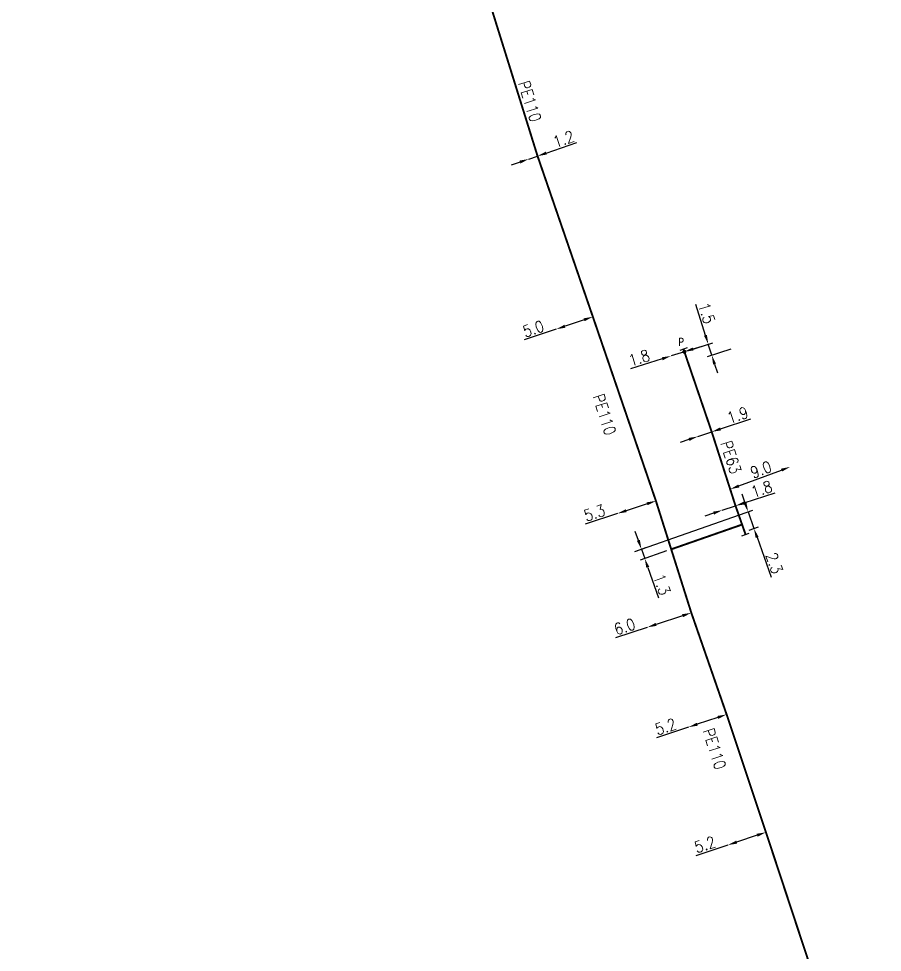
# Model space of a CAD drawing. Header units: millimetres. Extents: x 107999 to 109004, y 120010 to 121005.
# Drawn here: x 108589.6 to 108701.4, y 120541.2 to 120662 of the extents above; entities that cross this region are included whole.
import ezdxf
from ezdxf.enums import TextEntityAlignment as Align

# ---------------------------------------------------------------- set-up
doc = ezdxf.new("R2010")
doc.units = ezdxf.units.MM
doc.header["$PDMODE"] = 34
doc.linetypes.add('L_25_PE', pattern=[2000, 1000, 1000])
doc.layers.get('0').update_dxf_attribs({"linetype": 'CONTINUOUS'})
doc.layers.get('Defpoints').update_dxf_attribs({"linetype": 'CONTINUOUS'})
for name, color, linetype in [('L_150', 1, 'CONTINUOUS'), ('L_300', 7, 'CONTINUOUS'), ('L_340', 7, 'CONTINUOUS')]:
    doc.layers.add(name, color=color, linetype=linetype)
doc.styles.add('G_ROMANS', font='ROMANS.SHX', dxfattribs={"width": 0.75})
doc.styles.get("Standard").update_dxf_attribs({"font": 'romans.shx', "width": 0.85})
doc.dimstyles.get("Standard").update_dxf_attribs({"dimtxt": 1.5, "dimasz": 1.2, "dimexe": 0.625, "dimexo": 0.625, "dimgap": 0.25, "dimtad": 1, "dimdec": 1, "dimzin": 0, "dimdsep": 46, "dimtxsty": 'Standard', "dimcen": -0.5, "dimadec": 0, "dimazin": 0, "dimtfac": 1, "dimtdec": 1, "dimtmove": 0, "dimatfit": 3, "dimfxl": 0, "dimtolj": 1, "dimtzin": 0, "dimarcsym": 0})

# ---------------------------------------------------------------- blocks, each defined once
blk = doc.blocks.new('L_340_07')
at = {"color": 0, "linetype": 'Continuous', "const_width": 0.25, "flags": 128}
blk.add_lwpolyline([(0, 0), (0.35, 0)], dxfattribs=at)
at = {"color": 0, "linetype": 'Continuous', "flags": 128}
blk.add_lwpolyline([(0.35, -0.5), (0.35, 0.5)], dxfattribs=at)
at = {"color": 0, "linetype": 'Continuous', "width": 0.75, "flags": 3}
for tag, p in [('DEF_LEG', (0.72, -3.47)), ('DEF_COUP', (0.72, -5.97)), ('DEF_TYPE', (0.72, -8.47))]:
    blk.add_attdef(tag, text='', height=1.2, dxfattribs=at).set_placement(p, align=Align.MIDDLE)
blk = doc.blocks.new('*D509')
at = {"layer": 'Defpoints', "color": 0, "linetype": 'Continuous', "transparency": 16777216}
for p in [(108655.62, 120643.88), (108655.62, 120643.88), (108656.76, 120644.27)]:
    blk.add_point(p, dxfattribs=at)
at = {"layer": 'L_150', "color": 0, "linetype": 'Continuous', "lineweight": -2, "transparency": 16777216}
for p, q in [((108657.89, 120644.65), (108661.86, 120646.01)), ((108655.62, 120643.88), (108656.76, 120644.27)), ((108654.49, 120643.49), (108653.35, 120643.1))]:
    blk.add_line(p, q, dxfattribs=at)
at = {"layer": 'L_150', "color": 0, "linetype": 'Continuous', "transparency": 16777216}
for points in [[(108654.42, 120643.68), (108654.55, 120643.3), (108655.62, 120643.88)], [(108657.83, 120644.84), (108657.96, 120644.46), (108656.76, 120644.27)]]:
    blk.add_solid(points, dxfattribs=at)
at = {"layer": 'L_150', "color": 0, "linetype": 'Continuous', "transparency": 16777216, "insert": (108660.12, 120646.47), "char_height": 1.5, "attachment_point": 5, "rotation": 18.8689}
blk.add_mtext('\\A1;1.2', dxfattribs=at)
blk = doc.blocks.new('*D510')
at = {"layer": 'Defpoints', "color": 0, "linetype": 'Continuous', "transparency": 16777216}
for p in [(108663.92, 120623.46), (108659.18, 120621.86), (108659.18, 120621.86)]:
    blk.add_point(p, dxfattribs=at)
at = {"layer": 'L_150', "color": 0, "linetype": 'Continuous', "lineweight": -2, "transparency": 16777216}
for p, q in [((108662.78, 120623.07), (108660.32, 120622.24)), ((108659.18, 120621.86), (108655.04, 120620.46))]:
    blk.add_line(p, q, dxfattribs=at)
at = {"layer": 'L_150', "color": 0, "linetype": 'Continuous', "transparency": 16777216}
for points in [[(108662.72, 120623.26), (108662.85, 120622.89), (108663.92, 120623.46)], [(108660.25, 120622.43), (108660.38, 120622.05), (108659.18, 120621.86)]]:
    blk.add_solid(points, dxfattribs=at)
at = {"layer": 'L_150', "color": 0, "linetype": 'Continuous', "transparency": 16777216, "insert": (108656.22, 120621.91), "char_height": 1.5, "attachment_point": 5, "rotation": 18.6886}
blk.add_mtext('\\A1;5.0', dxfattribs=at)
blk = doc.blocks.new('*D511')
at = {"layer": 'Defpoints', "color": 0, "linetype": 'Continuous', "transparency": 16777216}
for p in [(108672.08, 120599.63), (108667.09, 120597.99), (108667.09, 120597.99)]:
    blk.add_point(p, dxfattribs=at)
at = {"layer": 'L_150', "color": 0, "linetype": 'Continuous', "lineweight": -2, "transparency": 16777216}
for p, q in [((108670.94, 120599.26), (108668.23, 120598.37)), ((108667.09, 120597.99), (108662.94, 120596.63))]:
    blk.add_line(p, q, dxfattribs=at)
at = {"layer": 'L_150', "color": 0, "linetype": 'Continuous', "transparency": 16777216}
for points in [[(108670.88, 120599.45), (108671, 120599.07), (108672.08, 120599.63)], [(108668.17, 120598.56), (108668.29, 120598.18), (108667.09, 120597.99)]]:
    blk.add_solid(points, dxfattribs=at)
at = {"layer": 'L_150', "color": 0, "linetype": 'Continuous', "transparency": 16777216, "insert": (108664.13, 120598.08), "char_height": 1.5, "attachment_point": 5, "rotation": 18.1323}
blk.add_mtext('\\A1;5.3', dxfattribs=at)
blk = doc.blocks.new('*D512')
at = {"layer": 'Defpoints', "color": 0, "linetype": 'Continuous', "transparency": 16777216}
for p in [(108670.2, 120593.39), (108674.06, 120593.37), (108668.76, 120592.89)]:
    blk.add_point(p, dxfattribs=at)
at = {"layer": 'L_150', "color": 0, "linetype": 'Continuous', "lineweight": -2, "transparency": 16777216}
for p, q in [((108669.81, 120594.53), (108669.41, 120595.66)), ((108669.35, 120593.1), (108670.79, 120593.6)), ((108673.47, 120593.16), (108670.04, 120591.96)), ((108670.2, 120593.39), (108670.63, 120592.17)), ((108671.03, 120591.03), (108672.41, 120587.08))]:
    blk.add_line(p, q, dxfattribs=at)
at = {"layer": 'L_150', "color": 0, "linetype": 'Continuous', "transparency": 16777216}
for points in [[(108670, 120594.59), (108669.62, 120594.46), (108670.2, 120593.39)], [(108671.22, 120591.1), (108670.84, 120590.97), (108670.63, 120592.17)]]:
    blk.add_solid(points, dxfattribs=at)
at = {"layer": 'L_150', "color": 0, "linetype": 'Continuous', "transparency": 16777216, "insert": (108672.86, 120588.82), "char_height": 1.5, "attachment_point": 5, "rotation": 289.279}
blk.add_mtext('\\A1;1.3', dxfattribs=at)
blk = doc.blocks.new('*D513')
at = {"layer": 'Defpoints', "color": 0, "linetype": 'Continuous', "transparency": 16777216}
for p in [(108676.66, 120585.15), (108670.96, 120583.27), (108670.96, 120583.27)]:
    blk.add_point(p, dxfattribs=at)
at = {"layer": 'L_150', "color": 0, "linetype": 'Continuous', "lineweight": -2, "transparency": 16777216}
for p, q in [((108675.52, 120584.77), (108672.1, 120583.65)), ((108670.96, 120583.27), (108666.86, 120581.93))]:
    blk.add_line(p, q, dxfattribs=at)
at = {"layer": 'L_150', "color": 0, "linetype": 'Continuous', "transparency": 16777216}
for points in [[(108675.45, 120584.96), (108675.58, 120584.58), (108676.66, 120585.15)], [(108672.03, 120583.84), (108672.16, 120583.46), (108670.96, 120583.27)]]:
    blk.add_solid(points, dxfattribs=at)
at = {"layer": 'L_150', "color": 0, "linetype": 'Continuous', "transparency": 16777216, "insert": (108668.03, 120583.36), "char_height": 1.5, "attachment_point": 5, "rotation": 18.1759}
blk.add_mtext('\\A1;6.0', dxfattribs=at)
blk = doc.blocks.new('*D514')
at = {"layer": 'Defpoints', "color": 0, "linetype": 'Continuous', "transparency": 16777216}
for p in [(108681.23, 120571.99), (108676.3, 120570.35), (108676.3, 120570.35)]:
    blk.add_point(p, dxfattribs=at)
at = {"layer": 'L_150', "color": 0, "linetype": 'Continuous', "lineweight": -2, "transparency": 16777216}
for p, q in [((108680.09, 120571.61), (108677.43, 120570.73)), ((108676.3, 120570.35), (108672.15, 120568.97))]:
    blk.add_line(p, q, dxfattribs=at)
at = {"layer": 'L_150', "color": 0, "linetype": 'Continuous', "transparency": 16777216}
for points in [[(108680.03, 120571.8), (108680.15, 120571.42), (108681.23, 120571.99)], [(108677.37, 120570.92), (108677.5, 120570.54), (108676.3, 120570.35)]]:
    blk.add_solid(points, dxfattribs=at)
at = {"layer": 'L_150', "color": 0, "linetype": 'Continuous', "transparency": 16777216, "insert": (108673.34, 120570.42), "char_height": 1.5, "attachment_point": 5, "rotation": 18.4258}
blk.add_mtext('\\A1;5.2', dxfattribs=at)
blk = doc.blocks.new('*D515')
at = {"layer": 'Defpoints', "color": 0, "linetype": 'Continuous', "transparency": 16777216}
for p in [(108675.76, 120618.94), (108679.31, 120618.48), (108682.38, 120619.45)]:
    blk.add_point(p, dxfattribs=at)
at = {"layer": 'L_300', "color": 0, "linetype": 'Continuous', "lineweight": -2, "transparency": 16777216}
for p, q in [((108678.49, 120621.06), (108677.23, 120625.05)), ((108676.35, 120619.12), (108679.45, 120620.1)), ((108679.31, 120618.48), (108678.86, 120619.91)), ((108681.79, 120619.27), (108678.71, 120618.3)), ((108679.67, 120617.34), (108680.03, 120616.19))]:
    blk.add_line(p, q, dxfattribs=at)
at = {"layer": 'L_300', "color": 0, "linetype": 'Continuous', "transparency": 16777216}
for points in [[(108678.68, 120621.12), (108678.3, 120621), (108678.86, 120619.91)], [(108679.86, 120617.4), (108679.48, 120617.28), (108679.31, 120618.48)]]:
    blk.add_solid(points, dxfattribs=at)
at = {"layer": 'L_300', "color": 0, "linetype": 'Continuous', "transparency": 16777216, "insert": (108678.64, 120623.93), "char_height": 1.5, "attachment_point": 5, "rotation": 287.5072}
blk.add_mtext('\\A1;1.5', dxfattribs=at)
blk = doc.blocks.new('*D516')
at = {"layer": 'Defpoints', "color": 0, "linetype": 'Continuous', "transparency": 16777216}
for p in [(108677.5, 120607.97), (108677.5, 120607.97), (108679.3, 120608.57)]:
    blk.add_point(p, dxfattribs=at)
at = {"layer": 'L_150', "color": 0, "linetype": 'Continuous', "lineweight": -2, "transparency": 16777216}
for p, q in [((108680.44, 120608.95), (108684.36, 120610.25)), ((108676.36, 120607.59), (108675.22, 120607.21)), ((108677.5, 120607.97), (108679.3, 120608.57))]:
    blk.add_line(p, q, dxfattribs=at)
at = {"layer": 'L_150', "color": 0, "linetype": 'Continuous', "transparency": 16777216}
for points in [[(108680.38, 120609.14), (108680.51, 120608.76), (108679.3, 120608.57)], [(108676.3, 120607.78), (108676.42, 120607.4), (108677.5, 120607.97)]]:
    blk.add_solid(points, dxfattribs=at)
at = {"layer": 'L_150', "color": 0, "linetype": 'Continuous', "transparency": 16777216, "insert": (108682.66, 120610.74), "char_height": 1.5, "attachment_point": 5, "rotation": 18.3664}
blk.add_mtext('\\A1;1.9', dxfattribs=at)
blk = doc.blocks.new('*D517')
at = {"layer": 'Defpoints', "color": 0, "linetype": 'Continuous', "transparency": 16777216}
for p in [(108684.01, 120598.22), (108683.56, 120595.63), (108668.76, 120592.89)]:
    blk.add_point(p, dxfattribs=at)
at = {"layer": 'L_340', "color": 0, "linetype": 'Continuous', "lineweight": -2, "transparency": 16777216}
for p, q in [((108683.62, 120599.36), (108683.22, 120600.49)), ((108669.35, 120593.1), (108684.6, 120598.43)), ((108684.01, 120598.22), (108684.77, 120596.05)), ((108684.15, 120595.83), (108685.36, 120596.26)), ((108685.17, 120594.92), (108686.98, 120589.75))]:
    blk.add_line(p, q, dxfattribs=at)
at = {"layer": 'L_340', "color": 0, "linetype": 'Continuous', "transparency": 16777216}
for points in [[(108683.8, 120599.42), (108683.43, 120599.29), (108684.01, 120598.22)], [(108685.36, 120594.99), (108684.98, 120594.85), (108684.77, 120596.05)]]:
    blk.add_solid(points, dxfattribs=at)
at = {"layer": 'L_340', "color": 0, "linetype": 'Continuous', "transparency": 16777216, "insert": (108687.4, 120591.58), "char_height": 1.5, "attachment_point": 5, "rotation": 289.279}
blk.add_mtext('\\A1;2.3', dxfattribs=at)
blk = doc.blocks.new('*D518')
at = {"layer": 'Defpoints', "color": 0, "linetype": 'Continuous', "transparency": 16777216}
for p in [(108680.67, 120598.43), (108680.67, 120598.43), (108682.38, 120599)]:
    blk.add_point(p, dxfattribs=at)
at = {"layer": 'L_150', "color": 0, "linetype": 'Continuous', "lineweight": -2, "transparency": 16777216}
for p, q in [((108683.52, 120599.37), (108687.49, 120600.7)), ((108679.53, 120598.05), (108678.39, 120597.67)), ((108680.67, 120598.43), (108682.38, 120599))]:
    blk.add_line(p, q, dxfattribs=at)
at = {"layer": 'L_150', "color": 0, "linetype": 'Continuous', "transparency": 16777216}
for points in [[(108683.46, 120599.56), (108683.58, 120599.18), (108682.38, 120599)], [(108679.47, 120598.24), (108679.6, 120597.86), (108680.67, 120598.43)]]:
    blk.add_solid(points, dxfattribs=at)
at = {"layer": 'L_150', "color": 0, "linetype": 'Continuous', "transparency": 16777216, "insert": (108685.76, 120601.17), "char_height": 1.5, "attachment_point": 5, "rotation": 18.4083}
blk.add_mtext('\\A1;1.8', dxfattribs=at)
blk = doc.blocks.new('*D523')
at = {"layer": 'Defpoints', "color": 0, "linetype": 'Continuous', "transparency": 16777216}
for p in [(108674.04, 120618.39), (108674.04, 120618.39), (108675.76, 120618.94)]:
    blk.add_point(p, dxfattribs=at)
at = {"layer": 'L_300', "color": 0, "linetype": 'Continuous', "lineweight": -2, "transparency": 16777216}
for p, q in [((108676.9, 120619.3), (108678.05, 120619.66)), ((108675.76, 120618.94), (108674.04, 120618.39)), ((108672.9, 120618.03), (108668.78, 120616.74))]:
    blk.add_line(p, q, dxfattribs=at)
at = {"layer": 'L_300', "color": 0, "linetype": 'Continuous', "transparency": 16777216}
for points in [[(108672.84, 120618.22), (108672.96, 120617.84), (108674.04, 120618.39)], [(108676.84, 120619.49), (108676.96, 120619.11), (108675.76, 120618.94)]]:
    blk.add_solid(points, dxfattribs=at)
at = {"layer": 'L_300', "color": 0, "linetype": 'Continuous', "transparency": 16777216, "insert": (108669.9, 120618.14), "char_height": 1.5, "attachment_point": 5, "rotation": 17.5072}
blk.add_mtext('\\A1;1.8', dxfattribs=at)
blk = doc.blocks.new('*D524')
at = {"layer": 'Defpoints', "color": 0, "linetype": 'Continuous', "transparency": 16777216}
for p in [(108689.46, 120604.04), (108689.46, 120604.04), (108681.69, 120601.15)]:
    blk.add_point(p, dxfattribs=at)
at = {"layer": 'L_150', "color": 0, "linetype": 'Continuous', "lineweight": -2, "transparency": 16777216}
blk.add_line((108682.81, 120601.57), (108688.33, 120603.62), dxfattribs=at)
at = {"layer": 'L_150', "color": 0, "linetype": 'Continuous', "transparency": 16777216}
for points in [[(108688.26, 120603.8), (108688.4, 120603.43), (108689.46, 120604.04)], [(108682.74, 120601.75), (108682.88, 120601.38), (108681.69, 120601.15)]]:
    blk.add_solid(points, dxfattribs=at)
at = {"layer": 'L_150', "color": 0, "linetype": 'Continuous', "transparency": 16777216, "insert": (108685.67, 120603.69), "char_height": 1.5, "attachment_point": 5, "rotation": 20.386}
blk.add_mtext('\\A1;9.0', dxfattribs=at)
blk = doc.blocks.new('*D766')
at = {"layer": 'Defpoints', "color": 0, "linetype": 'Continuous', "transparency": 16777216}
for p in [(108686.32, 120556.74), (108681.38, 120555.09), (108681.38, 120555.09)]:
    blk.add_point(p, dxfattribs=at)
at = {"layer": 'L_150', "color": 0, "linetype": 'Continuous', "lineweight": -2, "transparency": 16777216}
for p, q in [((108685.18, 120556.36), (108682.52, 120555.47)), ((108681.38, 120555.09), (108677.24, 120553.71))]:
    blk.add_line(p, q, dxfattribs=at)
at = {"layer": 'L_150', "color": 0, "linetype": 'Continuous', "transparency": 16777216}
for points in [[(108685.12, 120556.55), (108685.24, 120556.17), (108686.32, 120556.74)], [(108682.46, 120555.66), (108682.59, 120555.28), (108681.38, 120555.09)]]:
    blk.add_solid(points, dxfattribs=at)
at = {"layer": 'L_150', "color": 0, "linetype": 'Continuous', "transparency": 16777216, "insert": (108678.43, 120555.16), "char_height": 1.5, "attachment_point": 5, "rotation": 18.4215}
blk.add_mtext('\\A1;5.2', dxfattribs=at)
blk = doc.blocks.new('L_300_12')
at = {"color": 0, "linetype": 'Continuous', "const_width": 0.248, "flags": 128}
blk.add_lwpolyline([(-0.13, 0, 1), (0.13, 0, 1)], format="xyb", close=True, dxfattribs=at)
at = {"linetype": 'Continuous', "style": 'G_ROMANS', "width": 0.75}
blk.add_attdef('P', text='', height=1, dxfattribs=at).set_placement((0, 1.33), align=Align.MIDDLE_CENTER)
at = {"color": 0, "linetype": 'Continuous', "width": 0.75, "flags": 3}
for tag, p in [('DEF_LEG', (0, -5)), ('DEF_COUP', (0, -7.5)), ('DEF_TYPE', (0, -10))]:
    blk.add_attdef(tag, text='', height=1.2, dxfattribs=at).set_placement(p, align=Align.MIDDLE)

msp = doc.modelspace()

# ---------------------------------------------------------------- linework, layer by layer
at = {"layer": 'L_150', "linetype": 'L_25_PE', "const_width": 0.25, "flags": 128}
for points in [[(108701.25, 120510.8), (108698.85, 120517.86), (108695.19, 120529.89), (108692.15, 120539.08), (108686.32, 120556.74), (108681.23, 120571.99), (108676.66, 120585.15), (108674.06, 120593.37), (108672.08, 120599.63), (108663.92, 120623.46), (108656.76, 120644.27), (108649.22, 120668.43), (108649.22, 120668.43), (108648.65, 120668.93), (108648.13, 120669.36), (108648.13, 120669.36), (108642.35, 120674.24), (108634.85, 120678.53), (108627.15, 120682.99), (108617.4, 120688.71), (108607.64, 120694.6), (108607.64, 120694.6), (108596.08, 120700), (108589.74, 120701.78)], [(108675.76, 120618.94), (108679.3, 120608.57), (108681.69, 120601.15), (108682.38, 120599), (108683.23, 120596.57), (108683.56, 120595.63)], [(108674.06, 120593.37), (108683.23, 120596.57)]]:
    msp.add_lwpolyline(points, dxfattribs=at)

# ---------------------------------------------------------------- block references
at = {"layer": 'L_300'}
ref = msp.add_blockref('L_300_12', (108675.76, 120618.94), dxfattribs=dict(at, rotation=17.50716304922171))
ref.add_attrib('P', 'P', dxfattribs={"layer": '0', "linetype": 'Continuous', "height": 1, "style": 'G_ROMANS', "width": 0.75}).set_placement((108675.36, 120620.21), align=Align.MIDDLE_CENTER)
at = {"layer": 'L_340'}
for p, rotation in [((108675.76, 120618.94), 108.8893439860516), ((108683.56, 120595.63), 289.2789623029105)]:
    msp.add_blockref('L_340_07', p, dxfattribs=dict(at, rotation=rotation))

# ---------------------------------------------------------------- texts
at = {"layer": 'L_150', "linetype": 'Continuous', "width": 0.85}
for s, rotation, p in [('PE110', 287.3236, (108654.23, 120653.74)), ('PE110', 287.8099, (108663.87, 120613.18)), ('PE63', 287.8099, (108680.41, 120607.13)), ('PE110', 287.8099, (108678.11, 120569.92))]:
    msp.add_text(s, height=1.5, rotation=rotation, dxfattribs=at).set_placement(p)

# ---------------------------------------------------------------- dimensions: what is measured, and where the dimension line sits
at = {"layer": 'L_150', "linetype": 'Continuous'}
for base, p1, p2, angle, picture, middle in [((108655.62, 120643.88), (108656.76, 120644.27), (108655.62, 120643.88), 18.8689, '*D509', (108660.44, 120645.53)), ((108659.18, 120621.86), (108663.92, 120623.46), (108659.18, 120621.86), 18.6886, '*D510', (108656.54, 120620.96)), ((108677.5, 120607.97), (108679.3, 120608.57), (108677.5, 120607.97), 18.3664, '*D516', (108682.97, 120609.79)), ((108680.67, 120598.43), (108682.38, 120599), (108680.67, 120598.43), 18.4083, '*D518', (108686.08, 120600.23)), ((108667.0923, 120597.9948), (108672.0816, 120599.6286), (108667.0923, 120597.9948), 18.1323, '*D511', (108664.4449, 120597.1278)), ((108670.2, 120593.39), (108674.06, 120593.37), (108668.76, 120592.89), 289.279, '*D512', (108671.92, 120588.49)), ((108670.96, 120583.27), (108676.66, 120585.15), (108670.96, 120583.27), 18.1759, '*D513', (108668.34, 120582.41)), ((108676.3, 120570.35), (108681.23, 120571.99), (108676.3, 120570.35), 18.4258, '*D514', (108673.65, 120569.47)), ((108681.38, 120555.09), (108686.32, 120556.74), (108681.38, 120555.09), 18.4215, '*D766', (108678.74, 120554.21))]:
    dim = msp.add_linear_dim(base=base, p1=p1, p2=p2, angle=angle, dimstyle='Standard', dxfattribs=at)
    dim.commit()
    dim.dimension.update_dxf_attribs({"geometry": picture, "text_midpoint": middle, "dimtype": 160})
dim = msp.add_linear_dim(base=(108689.46, 120604.04), p1=(108681.69, 120601.15), p2=(108689.46, 120604.04), angle=200.386, text='9.0', dimstyle='Standard', dxfattribs=at)
dim.commit()
dim.dimension.update_dxf_attribs({"geometry": '*D524', "text_midpoint": (108686.02, 120602.76), "dimtype": 160})
at = {"layer": 'L_300', "linetype": 'Continuous'}
for base, p2, angle, picture, middle in [((108679.31, 120618.48), (108682.38, 120619.45), 107.5072, '*D515', (108677.68, 120623.63)), ((108674.04, 120618.39), (108674.04, 120618.39), 17.5072, '*D523', (108670.2, 120617.19))]:
    dim = msp.add_linear_dim(base=base, p1=(108675.76, 120618.94), p2=p2, angle=angle, dimstyle='Standard', dxfattribs=at)
    dim.commit()
    dim.dimension.update_dxf_attribs({"geometry": picture, "text_midpoint": middle, "dimtype": 160})
at = {"layer": 'L_340', "linetype": 'Continuous'}
dim = msp.add_linear_dim(base=(108684.01, 120598.22), p1=(108683.56, 120595.63), p2=(108668.76, 120592.89), angle=289.279, dimstyle='Standard', dxfattribs=at)
dim.commit()
dim.dimension.update_dxf_attribs({"geometry": '*D517', "text_midpoint": (108686.45, 120591.25), "dimtype": 160})

doc.saveas('drawing.dxf')
